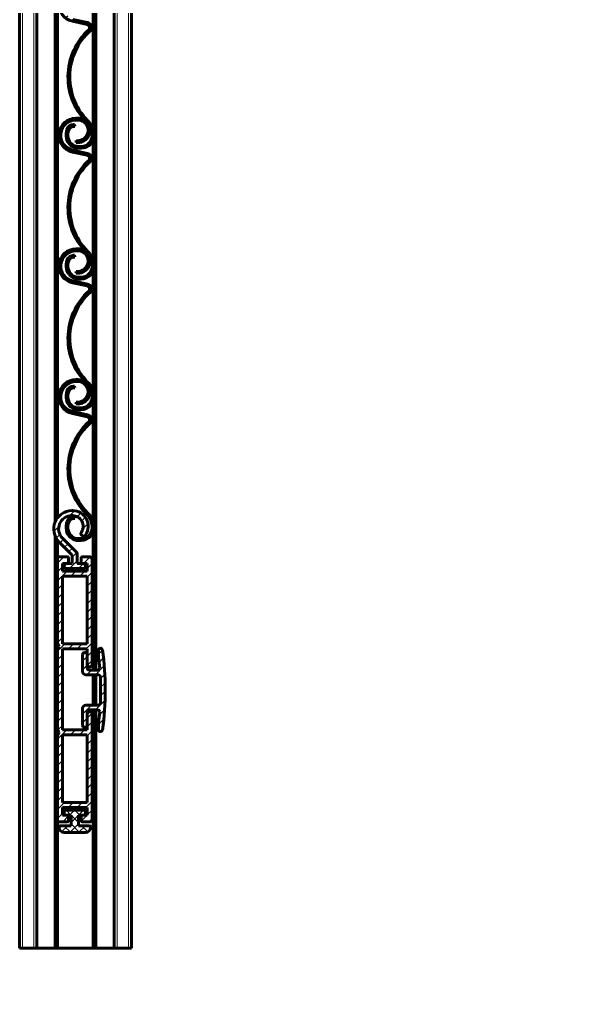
# Model space of a CAD drawing. Header units: millimetres. Extents: x 0 to 841, y 0 to 594.
# Drawn here: x 712.6 to 757.6, y 214.5 to 292.6 of the extents above; entities that cross this region are included whole.
import ezdxf

# ---------------------------------------------------------------- set-up
doc = ezdxf.new("R2010")
doc.units = ezdxf.units.MM
doc.linetypes.add('K5LT_BASIC', pattern=[0])
doc.linetypes.add('K5LT_THIN', pattern=[0])
doc.layers.add('Системный слой (1)', color=7, linetype='Continuous', true_color=0x909090)
pattern_1 = [(45, (0, 0), (-0.3535534, 0.3535534), [])]

# ---------------------------------------------------------------- blocks, each defined once
blk = doc.blocks.new('U1049')
at = {"layer": 'Системный слой (1)', "color": 5, "linetype": 'K5LT_BASIC', "lineweight": 60, "true_color": 0x0000ff}
blk.add_line((718.699, 378.114), (718.699, 240.342), dxfattribs=at)
blk = doc.blocks.new('U1067')
at = {"layer": 'Системный слой (1)', "color": 7, "linetype": 'K5LT_THIN', "lineweight": 18}
blk.add_line((721.318, 217.992), (721.318, 377.982), dxfattribs=at)
blk = doc.blocks.new('U1068')
at = {"layer": 'Системный слой (1)', "color": 7, "linetype": 'K5LT_THIN', "lineweight": 18}
blk.add_line((720.418, 217.992), (720.418, 378.079), dxfattribs=at)
blk = doc.blocks.new('U1069')
at = {"layer": 'Системный слой (1)', "color": 5, "linetype": 'K5LT_BASIC', "lineweight": 60, "true_color": 0x0000ff}
blk.add_line((712.568, 217.992), (712.568, 377.951), dxfattribs=at)
blk = doc.blocks.new('U1070')
at = {"layer": 'Системный слой (1)', "color": 5, "linetype": 'K5LT_BASIC', "lineweight": 60, "true_color": 0x0000ff}
blk.add_line((721.568, 217.992), (721.568, 377.951), dxfattribs=at)
blk = doc.blocks.new('U1071')
at = {"layer": 'Системный слой (1)', "color": 7, "linetype": 'K5LT_THIN', "lineweight": 18}
blk.add_line((712.818, 217.992), (712.818, 377.92), dxfattribs=at)
blk = doc.blocks.new('U1072')
at = {"layer": 'Системный слой (1)', "color": 7, "linetype": 'K5LT_THIN', "lineweight": 18}
blk.add_line((713.718, 217.992), (713.718, 377.823), dxfattribs=at)
blk = doc.blocks.new('U1073')
at = {"layer": 'Системный слой (1)', "color": 5, "linetype": 'K5LT_BASIC', "lineweight": 60, "true_color": 0x0000ff}
blk.add_line((713.968, 217.992), (713.968, 377.802), dxfattribs=at)
blk = doc.blocks.new('U1074')
at = {"layer": 'Системный слой (1)', "color": 5, "linetype": 'K5LT_BASIC', "lineweight": 60, "true_color": 0x0000ff}
blk.add_line((720.168, 217.992), (720.168, 378.1), dxfattribs=at)
blk = doc.blocks.new('U1075')
at = {"layer": 'Системный слой (1)', "color": 5, "linetype": 'K5LT_BASIC', "lineweight": 60, "true_color": 0x0000ff}
blk.add_line((721.568, 217.992), (721.568, 377.951), dxfattribs=at)
blk = doc.blocks.new('U1179')
at = {"layer": 'Системный слой (1)', "color": 5, "linetype": 'K5LT_BASIC', "lineweight": 60, "true_color": 0x0000ff}
blk.add_line((715.633, 252.588), (715.633, 377.801), dxfattribs=at)
blk = doc.blocks.new('U1180')
at = {"layer": 'Системный слой (1)', "color": 5, "linetype": 'K5LT_BASIC', "lineweight": 60, "true_color": 0x0000ff}
blk.add_line((715.436, 252.258), (715.436, 377.788), dxfattribs=at)

msp = doc.modelspace()

# ---------------------------------------------------------------- hatches: boundary and pattern name
at = {"layer": 'Системный слой (1)'}
h = msp.add_hatch(dxfattribs=at)
h.set_pattern_fill('Металл', angle=45, style=0, pattern_type=0)
h.set_pattern_definition(pattern_1)
h.paths.add_polyline_path([(718.2075, 284.3186), (717.0501, 285.9366), (716.6157, 287.878), (716.9731, 289.8349), (718.0658, 291.4974), (718.2784, 291.6994), (718.3599, 291.9945), (718.2087, 292.2607), (718.0475, 292.3361), (716.8522, 292.5949), (716.0631, 293.1583), (715.9307, 294.1187), (716.5378, 294.8746), (717.1042, 295.0171), (717.2479, 295.018), (717.8371, 294.778), (718.084, 294.1916), (717.844, 293.6024), (717.2577, 293.3555), (717.1359, 293.3638), (717.1148, 293.2153), (717.8421, 293.4022), (718.2243, 294.0487), (718.0374, 294.7761), (717.3909, 295.1582), (717.2471, 295.168), (717.1033, 295.1671), (716.1509, 294.7761), (715.737, 293.8334), (716.0936, 292.8676), (716.8205, 292.4483), (718.0158, 292.1895), (718.1731, 292.0806), (718.2072, 291.8923), (718.1601, 291.7915), (716.9576, 290.1711), (716.4715, 288.2126), (716.7768, 286.2179), (717.8265, 284.4944), (718.0816, 284.2365), (718.4143, 283.4306), (718.2371, 282.7551), (717.6341, 282.4028), (717.5156, 282.3943), (717.3281, 282.3932), (716.7256, 282.6387), (716.4858, 283.0974), (716.5289, 283.7136), (716.7334, 283.9541), (716.919, 283.9994), (717.0062, 283.9999), (717.0053, 284.1499), (716.9181, 284.1494), (716.5214, 283.9824), (716.3861, 283.7597), (716.338, 283.0717), (716.7478, 282.4253), (717.329, 282.2432), (717.5165, 282.2443), (718.3296, 282.6303), (718.563, 283.451)])
h = msp.add_hatch(dxfattribs=at)
h.set_pattern_fill('Металл', angle=45, style=0, pattern_type=0)
h.set_pattern_definition(pattern_1)
h.paths.add_polyline_path([(718.2075, 273.8186), (717.0501, 275.4366), (716.6157, 277.378), (716.9731, 279.3349), (718.0658, 280.9974), (718.2784, 281.1994), (718.3599, 281.4945), (718.2087, 281.7607), (718.0475, 281.8361), (716.8522, 282.0949), (716.0631, 282.6583), (715.9307, 283.6187), (716.5378, 284.3746), (717.1042, 284.5171), (717.2479, 284.518), (717.8371, 284.278), (718.084, 283.6916), (717.844, 283.1024), (717.2577, 282.8555), (717.1359, 282.8638), (717.1148, 282.7153), (717.8421, 282.9022), (718.2243, 283.5487), (718.0374, 284.2761), (717.3909, 284.6582), (717.2471, 284.668), (717.1033, 284.6671), (716.1509, 284.2761), (715.737, 283.3334), (716.0936, 282.3676), (716.8205, 281.9483), (718.0158, 281.6895), (718.1731, 281.5806), (718.2072, 281.3923), (718.1601, 281.2915), (716.9576, 279.6711), (716.4715, 277.7126), (716.7768, 275.7179), (717.8265, 273.9944), (718.0816, 273.7365), (718.4143, 272.9306), (718.2371, 272.2551), (717.6341, 271.9028), (717.5156, 271.8943), (717.3281, 271.8932), (716.7256, 272.1387), (716.4858, 272.5974), (716.5289, 273.2136), (716.7334, 273.4541), (716.919, 273.4994), (717.0062, 273.4999), (717.0053, 273.6499), (716.9181, 273.6494), (716.5214, 273.4824), (716.3861, 273.2597), (716.338, 272.5717), (716.7478, 271.9253), (717.329, 271.7432), (717.5165, 271.7443), (718.3296, 272.1303), (718.563, 272.951)])
h = msp.add_hatch(dxfattribs=at)
h.set_pattern_fill('Металл', angle=45, style=0, pattern_type=0)
h.set_pattern_definition(pattern_1)
h.paths.add_polyline_path([(718.2075, 263.3186), (717.0501, 264.9366), (716.6157, 266.878), (716.9731, 268.8349), (718.0658, 270.4974), (718.2784, 270.6994), (718.3599, 270.9945), (718.2087, 271.2607), (718.0475, 271.3361), (716.8522, 271.5949), (716.0631, 272.1583), (715.9307, 273.1187), (716.5378, 273.8746), (717.1042, 274.0171), (717.2479, 274.018), (717.8371, 273.778), (718.084, 273.1916), (717.844, 272.6024), (717.2577, 272.3555), (717.1359, 272.3638), (717.1148, 272.2153), (717.8421, 272.4022), (718.2243, 273.0487), (718.0374, 273.7761), (717.3909, 274.1582), (717.2471, 274.168), (717.1033, 274.1671), (716.1509, 273.7761), (715.737, 272.8334), (716.0936, 271.8676), (716.8205, 271.4483), (718.0158, 271.1895), (718.1731, 271.0806), (718.2072, 270.8923), (718.1601, 270.7915), (716.9576, 269.1711), (716.4715, 267.2126), (716.7768, 265.2179), (717.8265, 263.4944), (718.0816, 263.2365), (718.4143, 262.4306), (718.2371, 261.7551), (717.6341, 261.4028), (717.5156, 261.3943), (717.3281, 261.3932), (716.7256, 261.6387), (716.4858, 262.0974), (716.5289, 262.7136), (716.7334, 262.9541), (716.919, 262.9994), (717.0062, 262.9999), (717.0053, 263.1499), (716.9181, 263.1494), (716.5214, 262.9824), (716.3861, 262.7597), (716.338, 262.0717), (716.7478, 261.4253), (717.329, 261.2432), (717.5165, 261.2443), (718.3296, 261.6303), (718.563, 262.451)])
h = msp.add_hatch(dxfattribs=at)
h.set_pattern_fill('Металл', angle=45, style=0, pattern_type=0)
h.set_pattern_definition(pattern_1)
h.paths.add_polyline_path([(718.2075, 252.8186), (717.0501, 254.4366), (716.6157, 256.378), (716.9731, 258.3349), (718.0658, 259.9974), (718.2784, 260.1994), (718.3599, 260.4945), (718.2087, 260.7607), (718.0475, 260.8361), (716.8522, 261.0949), (716.0631, 261.6583), (715.9307, 262.6187), (716.5378, 263.3746), (717.1042, 263.5171), (717.2479, 263.518), (717.8371, 263.278), (718.084, 262.6916), (717.844, 262.1024), (717.2577, 261.8555), (717.1359, 261.8638), (717.1148, 261.7153), (717.8421, 261.9022), (718.2243, 262.5487), (718.0374, 263.2761), (717.3909, 263.6582), (717.2471, 263.668), (717.1033, 263.6671), (716.1509, 263.2761), (715.737, 262.3334), (716.0936, 261.3676), (716.8205, 260.9483), (718.0158, 260.6895), (718.1731, 260.5806), (718.2072, 260.3923), (718.1601, 260.2915), (716.9576, 258.6711), (716.4715, 256.7126), (716.7768, 254.7179), (717.8265, 252.9944), (718.0816, 252.7365), (718.4143, 251.9306), (718.2371, 251.2551), (717.6341, 250.9028), (717.5156, 250.8943), (717.3281, 250.8932), (716.7256, 251.1387), (716.4858, 251.5974), (716.5289, 252.2136), (716.7334, 252.4541), (716.919, 252.4994), (717.0062, 252.4999), (717.0053, 252.6499), (716.9181, 252.6494), (716.5214, 252.4824), (716.3861, 252.2597), (716.338, 251.5717), (716.7478, 250.9253), (717.329, 250.7432), (717.5165, 250.7443), (718.3296, 251.1303), (718.563, 251.951)])
h = msp.add_hatch(dxfattribs=at)
h.set_pattern_fill('Металл', angle=45, style=0, pattern_type=0)
h.set_pattern_definition(pattern_1)
h.paths.add_polyline_path([(717.5451, 251.413), (717.5138, 251.2632), (717.5976, 251.1351), (717.7474, 251.1038), (717.8755, 251.1876), (718.0663, 252.1486), (717.5055, 252.952), (716.8429, 253.1421), (716.7786, 253.1421), (715.789, 252.7557), (715.3229, 251.8012), (715.6267, 250.7832), (715.7458, 250.6486), (716.8179, 249.5764), (716.8179, 248.8921), (716.3179, 248.8921), (716.2119, 248.8481), (716.1679, 248.7421), (716.1679, 248.6421), (716.2119, 248.536), (716.3179, 248.4921), (717.7179, 248.4921), (717.824, 248.536), (717.8679, 248.6421), (717.8679, 248.7421), (717.824, 248.8481), (717.7179, 248.8921), (717.2179, 248.8921), (717.2179, 249.6799), (717.174, 249.786), (716.0286, 250.9314), (715.7222, 251.7768), (716.1751, 252.5536), (716.7786, 252.7421), (716.8429, 252.7421), (717.444, 252.4931), (717.6929, 251.8921)])
h = msp.add_hatch(dxfattribs=at)
h.set_pattern_fill('Металл', angle=45, style=0, pattern_type=0)
h.set_pattern_definition(pattern_1)
h.paths.add_polyline_path([(715.6179, 249.1921), (715.6179, 242.4921), (715.7679, 242.2421), (715.6179, 241.9921), (715.6179, 235.5921), (715.7679, 235.3421), (715.6179, 235.0921), (715.6179, 228.3921), (715.6912, 228.2153), (715.8679, 228.1421), (716.3679, 228.1421), (716.474, 228.186), (716.5179, 228.2921), (716.5179, 228.5421), (716.474, 228.6481), (716.3679, 228.6921), (716.0179, 228.6921), (716.0179, 229.2921), (718.0179, 229.2921), (718.0179, 228.6921), (717.6679, 228.6921), (717.5619, 228.6481), (717.5179, 228.5421), (717.5179, 228.2921), (717.5619, 228.186), (717.6679, 228.1421), (718.1679, 228.1421), (718.3447, 228.2153), (718.4179, 228.3921), (718.4179, 236.7921), (718.3594, 236.9335), (718.2179, 236.9921), (718.0765, 236.9335), (718.0179, 236.7921), (718.0179, 235.5421), (716.0179, 235.5421), (716.0179, 242.0421), (718.0179, 242.0421), (718.0179, 240.7921), (718.0765, 240.6506), (718.2179, 240.5921), (718.3594, 240.6506), (718.4179, 240.7921), (718.4179, 249.1921), (718.3447, 249.3688), (718.1679, 249.4421), (717.6679, 249.4421), (717.5619, 249.3981), (717.5179, 249.2921), (717.5179, 249.0421), (717.5619, 248.936), (717.6679, 248.8921), (718.0179, 248.8921), (718.0179, 248.2921), (716.0179, 248.2921), (716.0179, 248.8921), (716.3679, 248.8921), (716.474, 248.936), (716.5179, 249.0421), (716.5179, 249.2921), (716.474, 249.3981), (716.3679, 249.4421), (715.8679, 249.4421), (715.6912, 249.3688)])
h.paths.add_polyline_path([(716.0179, 247.8921), (718.0179, 247.8921), (718.0179, 242.4421), (716.0179, 242.4421)])
h.paths.add_polyline_path([(718.0179, 229.6921), (716.0179, 229.6921), (716.0179, 235.1421), (718.0179, 235.1421)])
h = msp.add_hatch(dxfattribs=at)
h.set_pattern_fill('Металл', angle=45, style=0, pattern_type=0)
h.set_pattern_definition(pattern_1)
h.paths.add_polyline_path([(718.8421, 237.5171), (717.8929, 237.5171), (717.7162, 237.4438), (717.6429, 237.2671), (717.6429, 235.8921), (717.6869, 235.786), (717.7929, 235.7421), (717.8679, 235.7421), (717.974, 235.786), (718.0179, 235.8921), (718.0179, 236.9921), (718.0619, 237.0981), (718.1679, 237.1421), (718.8671, 237.1421), (718.9732, 237.0981), (719.0171, 236.9921), (718.9196, 236.1565), (718.9179, 236.1275), (718.9179, 235.5421), (718.9619, 235.436), (719.0679, 235.3921), (719.0876, 235.3921), (719.1936, 235.436), (719.236, 235.5206), (719.4441, 239.7601), (719.236, 241.9635), (719.1774, 242.0622), (719.0876, 242.0921), (719.0679, 242.0921), (718.9619, 242.0481), (718.9179, 241.9421), (718.9179, 241.3566), (718.9196, 241.3276), (719.0171, 240.4921), (718.9732, 240.386), (718.8671, 240.3421), (718.1679, 240.3421), (718.0619, 240.386), (718.0179, 240.4921), (718.0179, 241.5921), (717.974, 241.6981), (717.8679, 241.7421), (717.7929, 241.7421), (717.6869, 241.6981), (717.6429, 241.5921), (717.6429, 240.2171), (717.7162, 240.0403), (717.8929, 239.9671), (718.8421, 239.9671), (719.0189, 239.8938), (719.0921, 239.7171), (719.0921, 237.7671), (719.0189, 237.5903)])
h = msp.add_hatch(dxfattribs=at)
h.set_pattern_fill('Неметалл', angle=45, style=0, pattern_type=0)
h.set_pattern_definition([(45, (0, 0), (-0.3535534, 0.3535534), []), (135, (0, 0), (-0.3535534, -0.3535534), [])])
h.paths.add_polyline_path([(716.1679, 227.2921), (717.8679, 227.2921), (718.1685, 227.4165), (718.2929, 227.7171), (718.2929, 227.7421), (718.2636, 227.8128), (718.1929, 227.8421), (717.3179, 227.8421), (717.3179, 228.6921), (717.6679, 228.6921), (717.7679, 228.6921), (717.8386, 228.7213), (717.8679, 228.7921), (717.8679, 228.9921), (717.8386, 229.0628), (717.7679, 229.0921), (716.2679, 229.0921), (716.1972, 229.0628), (716.1679, 228.9921), (716.1679, 228.7921), (716.1972, 228.7213), (716.2679, 228.6921), (716.7179, 228.6921), (716.7179, 227.8421), (715.8429, 227.8421), (715.7722, 227.8128), (715.7429, 227.7421), (715.7429, 227.7171), (715.8674, 227.4165)])

# ---------------------------------------------------------------- linework, layer by layer
at = {"layer": 'Системный слой (1)', "color": 5, "linetype": 'K5LT_BASIC', "lineweight": 60, "true_color": 0x0000ff}
for p, q in [((718.5025, 293.4268), (718.5025, 283.731)), ((716.8205, 292.4483), (718.0158, 292.1895)), ((718.0475, 292.3361), (716.8522, 292.5949)), ((717.2471, 284.668), (717.1033, 284.6671)), ((717.1042, 284.5171), (717.2479, 284.518)), ((717.0053, 284.1499), (716.9181, 284.1494)), ((716.919, 283.9994), (717.0062, 283.9999)), ((717.0062, 283.9999), (717.0053, 284.1499)), ((717.1359, 282.8638), (717.1148, 282.7153)), ((718.5025, 282.9268), (718.5025, 273.231)), ((716.8205, 281.9483), (718.0158, 281.6895)), ((718.0475, 281.8361), (716.8522, 282.0949)), ((717.5156, 282.3943), (717.3281, 282.3932)), ((717.329, 282.2432), (717.5165, 282.2443)), ((717.2471, 274.168), (717.1033, 274.1671)), ((717.0053, 273.6499), (716.9181, 273.6494)), ((716.919, 273.4994), (717.0062, 273.4999)), ((717.0062, 273.4999), (717.0053, 273.6499)), ((717.1042, 274.0171), (717.2479, 274.018)), ((717.1359, 272.3638), (717.1148, 272.2153)), ((717.5156, 271.8943), (717.3281, 271.8932)), ((717.329, 271.7432), (717.5165, 271.7443)), ((718.5025, 272.4268), (718.5025, 262.731)), ((716.8205, 271.4483), (718.0158, 271.1895)), ((718.0475, 271.3361), (716.8522, 271.5949)), ((717.0053, 263.1499), (716.9181, 263.1494)), ((717.0062, 262.9999), (717.0053, 263.1499)), ((717.2471, 263.668), (717.1033, 263.6671)), ((717.1042, 263.5171), (717.2479, 263.518)), ((716.919, 262.9994), (717.0062, 262.9999)), ((717.1359, 261.8638), (717.1148, 261.7153)), ((718.5025, 261.9268), (718.5025, 252.231)), ((716.8205, 260.9483), (718.0158, 260.6895)), ((718.0475, 260.8361), (716.8522, 261.0949)), ((717.5156, 261.3943), (717.3281, 261.3932)), ((717.329, 261.2432), (717.5165, 261.2443)), ((716.8429, 253.1421), (716.7786, 253.1421)), ((716.7786, 252.7421), (716.8429, 252.7421)), ((717.0053, 252.6499), (716.9181, 252.6494)), ((716.919, 252.4994), (717.0062, 252.4999)), ((717.0062, 252.4999), (717.0053, 252.6499)), ((718.5025, 251.4268), (718.5025, 240.3421)), ((715.4365, 217.9921), (715.4365, 251.105)), ((715.6334, 249.2785), (715.6334, 250.7748)), ((715.7458, 250.6486), (716.8179, 249.5764)), ((717.174, 249.786), (716.0286, 250.9314)), ((717.5156, 250.8943), (717.3281, 250.8932)), ((717.329, 250.7432), (717.5165, 250.7443)), ((715.6179, 249.1921), (715.6179, 242.4921)), ((716.3679, 249.4421), (715.8679, 249.4421)), ((716.5179, 249.0421), (716.5179, 249.2921)), ((716.8179, 249.5764), (716.8179, 248.8921)), ((717.2179, 248.8921), (717.2179, 249.6799)), ((717.5179, 249.2921), (717.5179, 249.0421)), ((718.1679, 249.4421), (717.6679, 249.4421)), ((718.4179, 240.7921), (718.4179, 249.1921)), ((716.0179, 248.8921), (716.3679, 248.8921)), ((716.0179, 248.2921), (716.0179, 248.8921)), ((718.0179, 248.2921), (716.0179, 248.2921)), ((716.1679, 248.7421), (716.1679, 248.6421)), ((716.8179, 248.8921), (716.3179, 248.8921)), ((716.3179, 248.4921), (717.7179, 248.4921)), ((717.7179, 248.8921), (717.2179, 248.8921)), ((717.6679, 248.8921), (718.0179, 248.8921)), ((717.8679, 248.6421), (717.8679, 248.7421)), ((718.0179, 248.8921), (718.0179, 248.2921)), ((716.0179, 247.8921), (716.0179, 242.4421)), ((718.0179, 247.8921), (716.0179, 247.8921)), ((718.0179, 242.4421), (718.0179, 247.8921)), ((715.6179, 242.4921), (715.7679, 242.2421)), ((715.7679, 242.2421), (715.6179, 241.9921)), ((715.6334, 242.0178), (715.6334, 242.4663)), ((716.0179, 242.4421), (718.0179, 242.4421)), ((716.0179, 235.5421), (716.0179, 242.0421)), ((716.0179, 242.0421), (718.0179, 242.0421)), ((718.0179, 242.0421), (718.0179, 240.7921)), ((719.0876, 242.0921), (719.0679, 242.0921)), ((715.6179, 241.9921), (715.6179, 235.5921)), ((717.6429, 241.5921), (717.6429, 240.2171)), ((717.8679, 241.7421), (717.7929, 241.7421)), ((718.0179, 240.4921), (718.0179, 241.5921)), ((718.9179, 241.9421), (718.9179, 241.3566)), ((718.9196, 241.3276), (719.0171, 240.4921)), ((717.8929, 239.9671), (718.8421, 239.9671)), ((718.8671, 240.3421), (718.1679, 240.3421)), ((718.5025, 239.9671), (718.5025, 237.5171)), ((718.6994, 239.9671), (718.6994, 237.5171)), ((719.0921, 239.7171), (719.0921, 237.7671)), ((718.8421, 237.5171), (717.8929, 237.5171)), ((717.6429, 237.2671), (717.6429, 235.8921)), ((718.0179, 235.8921), (718.0179, 236.9921)), ((718.0179, 236.7921), (718.0179, 235.5421)), ((718.1679, 237.1421), (718.8671, 237.1421)), ((718.4179, 228.3921), (718.4179, 236.7921)), ((718.5025, 237.1421), (718.5025, 217.9921)), ((718.6994, 237.1421), (718.6994, 217.9921)), ((719.0171, 236.9921), (718.9196, 236.1565)), ((718.9179, 236.1275), (718.9179, 235.5421)), ((715.6179, 235.5921), (715.7679, 235.3421)), ((715.7679, 235.3421), (715.6179, 235.0921)), ((715.6179, 235.0921), (715.6179, 228.3921)), ((715.6334, 235.1178), (715.6334, 235.5663)), ((718.0179, 235.5421), (716.0179, 235.5421)), ((718.0179, 235.1421), (716.0179, 235.1421)), ((716.0179, 235.1421), (716.0179, 229.6921)), ((717.7929, 235.7421), (717.8679, 235.7421)), ((718.0179, 229.6921), (718.0179, 235.1421)), ((719.0679, 235.3921), (719.0876, 235.3921)), ((716.0179, 229.6921), (718.0179, 229.6921)), ((716.0179, 228.6921), (716.0179, 229.2921)), ((716.0179, 229.2921), (718.0179, 229.2921)), ((716.1679, 228.9921), (716.1679, 228.7921)), ((717.7679, 229.0921), (716.2679, 229.0921)), ((717.8679, 228.7921), (717.8679, 228.9921)), ((718.0179, 229.2921), (718.0179, 228.6921)), ((715.6334, 217.9921), (715.6334, 228.3056)), ((715.8679, 228.1421), (716.3679, 228.1421)), ((716.3679, 228.6921), (716.0179, 228.6921)), ((716.2679, 228.6921), (716.7179, 228.6921)), ((716.5179, 228.2921), (716.5179, 228.5421)), ((716.7179, 228.6921), (716.7179, 227.8421)), ((717.3179, 227.8421), (717.3179, 228.6921)), ((717.3179, 228.6921), (717.7679, 228.6921)), ((717.5179, 228.5421), (717.5179, 228.2921)), ((718.0179, 228.6921), (717.6679, 228.6921)), ((717.6679, 228.1421), (718.1679, 228.1421)), ((715.7429, 227.7421), (715.7429, 227.7171)), ((716.7179, 227.8421), (715.8429, 227.8421)), ((716.1679, 227.2921), (717.8679, 227.2921)), ((718.1929, 227.8421), (717.3179, 227.8421)), ((718.2929, 227.7171), (718.2929, 227.7421)), ((712.5679, 217.9921), (712.8179, 217.9921)), ((712.8179, 217.9921), (713.7179, 217.9921)), ((713.7179, 217.9921), (713.9679, 217.9921)), ((713.9679, 217.9921), (715.4365, 217.9921)), ((715.4365, 217.9921), (715.6334, 217.9921)), ((715.6334, 217.9921), (718.5025, 217.9921)), ((718.6994, 217.9921), (718.5025, 217.9921)), ((720.1679, 217.9921), (718.6994, 217.9921)), ((720.1679, 217.9921), (720.4179, 217.9921)), ((720.4179, 217.9921), (721.3179, 217.9921)), ((721.3179, 217.9921), (721.5679, 217.9921))]:
    msp.add_line(p, q, dxfattribs=at)
for centre, radius, start, end in [((717.1114, 293.7922), 1.375, 90.335523, 257.785693), ((717.9629, 291.9452), 0.25, 322.077689, 77.785693), ((717.9629, 291.9452), 0.4, 322.077689, 77.785693), ((721.6062, 287.9778), 5.14, 132.100329, 226.708889), ((721.6116, 287.9766), 4.9969, 131.839776, 227.058813), ((717.1114, 283.2922), 1.375, 90.335523, 257.785693), ((717.1114, 283.2922), 1.225, 90.335523, 257.785693), ((717.2528, 283.6867), 0.9812, 261.911556, 90.335523), ((717.2528, 283.6867), 0.8312, 261.911556, 90.335523), ((716.7053, 283.1966), 1.725, 7.79819, 37.073493), ((716.7053, 283.1966), 1.875, 7.79819, 36.757254), ((717.7542, 283.3183), 1.4375, 162.119066, 189.87858), ((716.9214, 283.5869), 0.5625, 90.335523, 162.119066), ((717.7542, 283.3183), 1.2875, 162.119066, 189.87858), ((716.9214, 283.5869), 0.4125, 90.335523, 162.119066), ((717.5103, 283.3068), 0.9125, 270.335523, 7.79819), ((717.5103, 283.3068), 1.0625, 270.335523, 7.79819), ((717.3231, 283.2432), 1, 189.87858, 270.335523), ((717.3231, 283.2432), 0.85, 189.87858, 270.335523), ((721.6062, 277.4778), 5.14, 132.100329, 226.708889), ((721.6116, 277.4766), 4.9969, 131.839776, 227.058813), ((717.9629, 281.4452), 0.25, 322.077689, 77.785693), ((717.9629, 281.4452), 0.4, 322.077689, 77.785693), ((717.1114, 272.7922), 1.375, 90.335523, 257.785693), ((717.2528, 273.1867), 0.9812, 261.911556, 90.335523), ((717.1114, 272.7922), 1.225, 90.335523, 257.785693), ((716.9214, 273.0869), 0.5625, 90.335523, 162.119066), ((716.9214, 273.0869), 0.4125, 90.335523, 162.119066), ((717.2528, 273.1867), 0.8312, 261.911556, 90.335523), ((716.7053, 272.6966), 1.725, 7.79819, 37.073493), ((716.7053, 272.6966), 1.875, 7.79819, 36.757254), ((717.7542, 272.8183), 1.4375, 162.119066, 189.87858), ((717.3231, 272.7432), 1, 189.87858, 270.335523), ((717.7542, 272.8183), 1.2875, 162.119066, 189.87858), ((717.3231, 272.7432), 0.85, 189.87858, 270.335523), ((717.5103, 272.8068), 0.9125, 270.335523, 7.79819), ((717.5103, 272.8068), 1.0625, 270.335523, 7.79819), ((717.9629, 270.9452), 0.25, 322.077689, 77.785693), ((717.9629, 270.9452), 0.4, 322.077689, 77.785693), ((721.6062, 266.9778), 5.14, 132.100329, 226.708889), ((721.6116, 266.9766), 4.9969, 131.839776, 227.058813), ((717.1114, 262.2922), 1.375, 90.335523, 257.785693), ((717.1114, 262.2922), 1.225, 90.335523, 257.785693), ((716.9214, 262.5869), 0.5625, 90.335523, 162.119066), ((717.2528, 262.6867), 0.9812, 261.911556, 90.335523), ((717.2528, 262.6867), 0.8312, 261.911556, 90.335523), ((716.7053, 262.1966), 1.725, 7.79819, 37.073493), ((716.7053, 262.1966), 1.875, 7.79819, 36.757254), ((717.7542, 262.3183), 1.4375, 162.119066, 189.87858), ((717.7542, 262.3183), 1.2875, 162.119066, 189.87858), ((716.9214, 262.5869), 0.4125, 90.335523, 162.119066), ((717.5103, 262.3068), 0.9125, 270.335523, 7.79819), ((717.5103, 262.3068), 1.0625, 270.335523, 7.79819), ((717.3231, 262.2432), 1, 189.87858, 270.335523), ((717.3231, 262.2432), 0.85, 189.87858, 270.335523), ((717.9629, 260.4452), 0.4, 322.077689, 77.785693), ((721.6062, 256.4778), 5.14, 132.100329, 226.708889), ((721.6116, 256.4766), 4.9969, 131.839776, 227.058813), ((717.9629, 260.4452), 0.25, 322.077689, 77.785693), ((716.7786, 251.6814), 1.4607, 90, 225), ((716.8429, 251.8921), 1.25, 325.69642, 90), ((716.7786, 251.6814), 1.0607, 90, 225), ((717.7542, 251.8183), 1.4375, 162.119066, 189.87858), ((716.9214, 252.0869), 0.5625, 90.335523, 162.119066), ((717.7542, 251.8183), 1.2875, 162.119066, 189.87858), ((716.9214, 252.0869), 0.4125, 90.335523, 162.119066), ((716.8429, 251.8921), 0.85, 325.69642, 90), ((716.7053, 251.6966), 1.725, 7.79819, 37.073493), ((716.7053, 251.6966), 1.875, 7.79819, 36.757254), ((717.3231, 251.7432), 1, 189.87858, 270.335523), ((717.3231, 251.7432), 0.85, 189.87858, 270.335523), ((717.7103, 251.3003), 0.2, 145.69642, 325.69642), ((717.5103, 251.8068), 0.9125, 270.335523, 7.79819), ((717.5103, 251.8068), 1.0625, 270.335523, 7.79819), ((715.8679, 249.1921), 0.25, 90, 180), ((716.3679, 249.2921), 0.15, 0, 90), ((717.0679, 249.6799), 0.15, 0, 45), ((717.6679, 249.2921), 0.15, 90, 180), ((718.1679, 249.1921), 0.25, 0, 90), ((716.3179, 248.7421), 0.15, 90, 180), ((716.3179, 248.6421), 0.15, 180, 270), ((716.3679, 249.0421), 0.15, 270, 0), ((717.6679, 249.0421), 0.15, 180, 270), ((717.7179, 248.7421), 0.15, 0, 90), ((717.7179, 248.6421), 0.15, 270, 0), ((719.0679, 241.9421), 0.15, 90, 180), ((719.0876, 241.9421), 0.15, 8.205834, 90), ((717.7929, 241.5921), 0.15, 90, 180), ((717.8679, 241.5921), 0.15, 0, 90), ((719.1679, 241.3566), 0.25, 180, 186.655415), ((696.8971, 238.7421), 22.57, 351.794167, 8.205834), ((718.2179, 240.7921), 0.2, 180, 0), ((718.1679, 240.4921), 0.15, 180, 270), ((718.8671, 240.4921), 0.15, 270, 0), ((717.8929, 240.2171), 0.25, 180, 270), ((718.8421, 239.7171), 0.25, 0, 90), ((717.8929, 237.2671), 0.25, 90, 180), ((718.8421, 237.7671), 0.25, 270, 0), ((718.1679, 236.9921), 0.15, 90, 180), ((718.2179, 236.7921), 0.2, 0, 180), ((718.8671, 236.9921), 0.15, 0, 90), ((717.7929, 235.8921), 0.15, 180, 270), ((717.8679, 235.8921), 0.15, 270, 0), ((719.1679, 236.1275), 0.25, 173.344585, 180), ((719.0679, 235.5421), 0.15, 180, 270), ((719.0876, 235.5421), 0.15, 270, 351.794167), ((716.2679, 228.9921), 0.1, 90, 180), ((716.2679, 228.7921), 0.1, 180, 270), ((717.7679, 228.9921), 0.1, 0, 90), ((717.7679, 228.7921), 0.1, 270, 0), ((715.8679, 228.3921), 0.25, 180, 270), ((716.3679, 228.5421), 0.15, 0, 90), ((716.3679, 228.2921), 0.15, 270, 0), ((717.6679, 228.5421), 0.15, 90, 180), ((717.6679, 228.2921), 0.15, 180, 270), ((718.1679, 228.3921), 0.25, 270, 0), ((715.8429, 227.7421), 0.1, 90, 180), ((716.1679, 227.7171), 0.425, 180, 270), ((717.8679, 227.7171), 0.425, 270, 0), ((718.1929, 227.7421), 0.1, 0, 90)]:
    msp.add_arc(centre, radius, start, end, dxfattribs=at)

# ---------------------------------------------------------------- block references
at = {"layer": 'Системный слой (1)'}
for name in ['U1069', 'U1071', 'U1072', 'U1073', 'U1180', 'U1179', 'U1049', 'U1074', 'U1068', 'U1067', 'U1070', 'U1075']:
    msp.add_blockref(name, (0, 0), dxfattribs=at)

doc.saveas('drawing.dxf')
